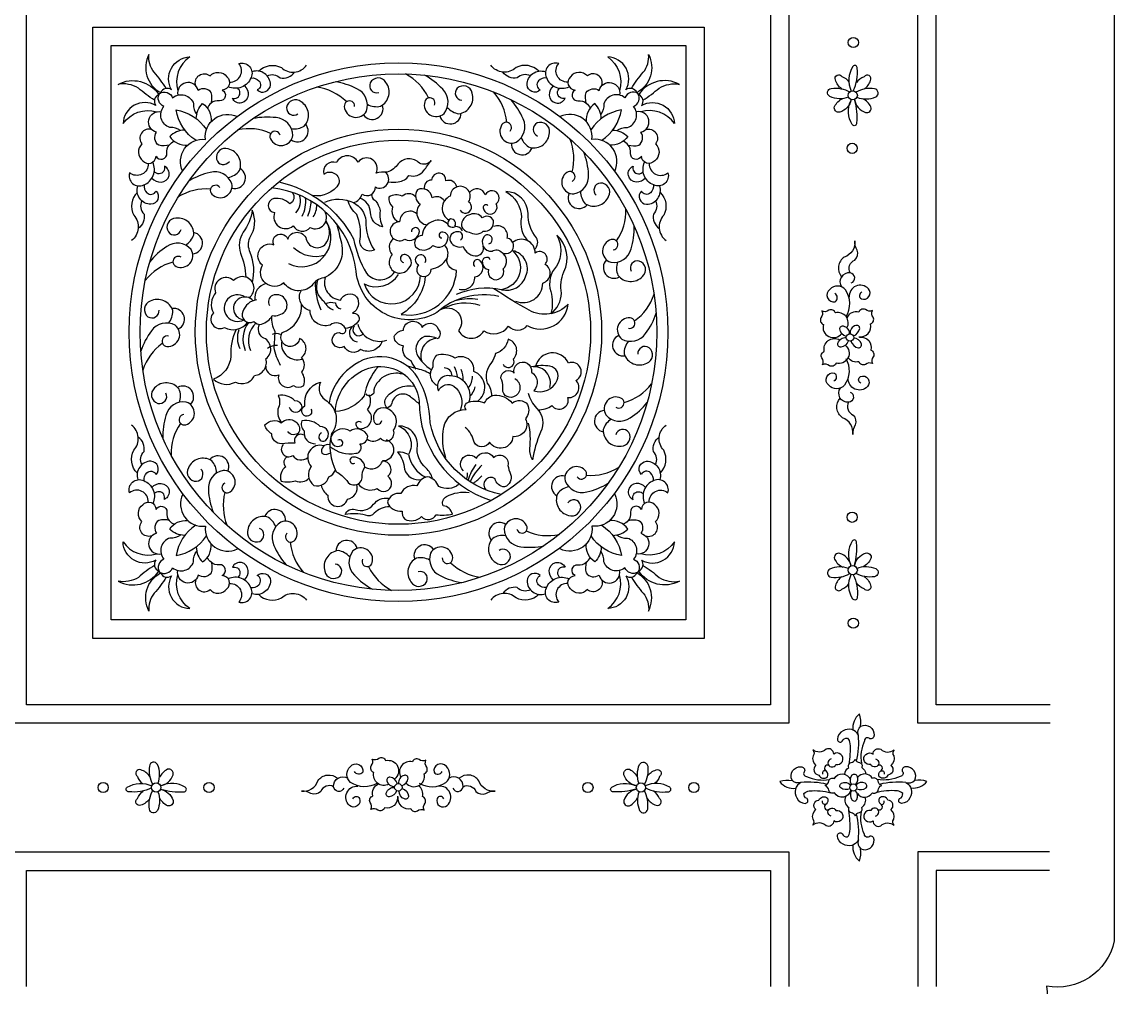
# Model space of a CAD drawing. Extents: x -66030 to 95157, y -13132 to 45879.
# Drawn here: x -40360 to -38877, y 6033 to 7344 of the extents above; entities that cross this region are included whole.
import ezdxf

# ---------------------------------------------------------------- set-up
doc = ezdxf.new("R2010")
doc.units = 0
doc.header["$LTSCALE"] = 100
doc.header["$MEASUREMENT"] = 0
doc.layers.add('4', color=121, linetype='CONTINUOUS')
doc.layers.add('TEXT', color=105, linetype='CONTINUOUS')

msp = doc.modelspace()

# ---------------------------------------------------------------- linework, layer by layer
at = {"layer": '4'}
for points in [[(-40819.9, 7747.3, -0.410539), (-40727.8, 7808.7, -0.410539), (-40666.5, 7900.8), (-39030.3, 7900.8, -0.410539), (-38968.9, 7808.7, -0.410539), (-38876.8, 7747.3), (-38876.8, 6095.6, -0.410539), (-38968.9, 6034.3, -0.410539), (-39030.3, 5942.2), (-40666.5, 5942.2, -0.410539), (-40727.8, 6034.3, -0.410539), (-40819.9, 6095.6)], [(-39750.8, 7082.1, 0.379207), (-39762.8, 7066.2, 0.307056), (-39752.5, 7058.2, 0.329709), (-39733.2, 7059.2, 0.50535), (-39719.4, 7074, 0.483671), (-39734.9, 7077.3, 0.369734)]]:
    msp.add_lwpolyline(points, format="xyb", close=True, dxfattribs=at)
for points in [[(-40353.4, 7426.4), (-39343.4, 7426.4), (-39343.4, 6416.4), (-40353.4, 6416.4)], [(-40238.4, 7311.4), (-39458.4, 7311.4), (-39458.4, 6531.4), (-40238.4, 6531.4)]]:
    msp.add_lwpolyline(points, close=True, dxfattribs=at)
for points in [[(-38963.8, 6416.4), (-39118.4, 6416.4), (-39118.4, 7426.4), (-38963.8, 7426.4)], [(-40353.4, 6033.9), (-40353.4, 6191.4), (-39343.4, 6191.4), (-39343.4, 6033.9)], [(-38964.6, 6191.4), (-39118.4, 6191.4), (-39118.4, 6033.9)]]:
    msp.add_lwpolyline(points, dxfattribs=at)
for points in [[(-40163.9, 7253.3, 0.052847), (-40180.1, 7275.1, -0.199008), (-40187.2, 7299.5, 0.405635), (-40171.4, 7247.5)], [(-40156.5, 7251.5, -0.56506), (-40131.7, 7296, 0.326982), (-40147.9, 7250.2, 0.388579)], [(-39539.7, 7251.5, 0.56506), (-39564.4, 7296, -0.326982), (-39548.3, 7250.2, -0.388579)], [(-39532.2, 7253.3, -0.052847), (-39516, 7275.1, 0.199008), (-39508.9, 7299.5, -0.405635), (-39524.8, 7247.5)], [(-40077.7, 7261.8, 0.662446), (-40065.2, 7287.1, -0.660372), (-40048.6, 7267.9, -0.438308), (-40079.5, 7255.6, -0.438308)], [(-40038.3, 7276.5, -0.336629), (-40007.4, 7281.5, 0.45038), (-39973.1, 7284.7)], [(-39657.9, 7276.5, 0.336629), (-39688.8, 7281.5, -0.45038), (-39723, 7284.7)], [(-39618.4, 7261.8, -0.662446), (-39630.9, 7287.1, 0.660372), (-39647.6, 7267.9, 0.438308), (-39616.6, 7255.6, 0.438308)], [(-39231, 7250, 0.146561), (-39225.6, 7280.6, 0.800705), (-39231.6, 7282.9, 0.258703), (-39233.7, 7249.7)], [(-40123.6, 7256.9, -0.768005), (-40104.2, 7270.2, -0.472485), (-40081.2, 7269.1, -0.675173), (-40087.6, 7251.1, -0.801415), (-40091.5, 7236.3, 0.24034), (-40102.8, 7233.1, 0.130472), (-40107.9, 7226.4, 0.119269)], [(-40048.7, 7267.4, -0.245841), (-40037.8, 7263.6, -0.512977), (-40040.1, 7251.2, 0.648099), (-40022.2, 7258.1, 0.511121), (-40047.1, 7276)], [(-40026.8, 7270.4, -0.32835), (-40009, 7267.5, 0.306339), (-39989.5, 7275.4)], [(-39890.5, 7231.7, 0.19047), (-39872.7, 7229.1, 0.46103), (-39865.4, 7261.4, 0.587107), (-39886.7, 7260.9, 0.635662), (-39875.2, 7247.5)], [(-39799.5, 7230.6, 1.100022), (-39812.8, 7235.2, 0.743314), (-39786.5, 7219.1, 0.382899), (-39788.4, 7252.3, 0.079691), (-39813, 7271.3)], [(-39669.3, 7270.4, 0.32835), (-39687.1, 7267.5, -0.306339), (-39706.6, 7275.4)], [(-39647.4, 7267.4, 0.245841), (-39658.3, 7263.6, 0.512977), (-39656, 7251.2, -0.648099), (-39673.9, 7258.1, -0.511121), (-39649, 7276)], [(-39572.6, 7256.9, 0.768005), (-39592, 7270.2, 0.472485), (-39614.9, 7269.1, 0.675173), (-39608.6, 7251.1, 0.801415), (-39604.7, 7236.3, -0.24034), (-39593.4, 7233.1, -0.130472), (-39588.3, 7226.4, -0.119269)], [(-39246.6, 7252.7, -0.164136), (-39255.3, 7264.7, -0.903948), (-39246.4, 7269.4, -0.161782), (-39236.9, 7262.3, -0.161782)], [(-39216.4, 7252.3, 0.164136), (-39207.4, 7264.1, 0.903948), (-39216.3, 7269.1, 0.179229), (-39226.6, 7261.1)], [(-40179.6, 7237.5, -0.052847), (-40201.5, 7253.8, 0.179519), (-40229.1, 7258.8, -0.38683), (-40173.8, 7245)], [(-40102.8, 7233.1, 0.147342), (-40102.5, 7247.5, 0.419116), (-40120.1, 7250.4, 0.98396), (-40147.9, 7244.2, 0.98396)], [(-40057.6, 7256.8, -0.226709), (-40052.4, 7244.2, -0.789647), (-40073.9, 7239.8, 0.150601), (-40067.1, 7240.7, 0.513818), (-40066.7, 7253.6)], [(-39907.9, 7228.8, 1.100022), (-39921.9, 7228.5, 0.743314), (-39891.8, 7222.4, 0.382899), (-39904.9, 7252.9, 0.079691), (-39934.5, 7262.3)], [(-39782.1, 7227.5, 0.19047), (-39766.3, 7218.9, 0.46103), (-39748.3, 7246.7, 0.587107), (-39768.6, 7253.6, 0.635662), (-39762.3, 7237.1)], [(-39638.5, 7256.8, 0.226709), (-39643.8, 7244.2, 0.789647), (-39622.2, 7239.8, -0.150601), (-39629, 7240.7, -0.513818), (-39629.5, 7253.6)], [(-39593.4, 7233.1, -0.147342), (-39593.7, 7247.5, -0.419116), (-39576.1, 7250.4, -0.98396), (-39548.2, 7244.2, -0.98396)], [(-39516.5, 7237.5, 0.052847), (-39494.6, 7253.8, -0.179519), (-39467, 7258.8, 0.38683), (-39522.3, 7245)], [(-39237.3, 7241.4, -0.203229), (-39262.9, 7242.3, -0.731757), (-39260.8, 7253.3, -0.164865), (-39235.8, 7248.4, -0.164865)], [(-39226, 7241.3, 0.203229), (-39200.3, 7241.7, 0.731757), (-39202.3, 7252.7, 0.164865), (-39227.3, 7248.3, 0.164865)], [(-40144.2, 7196, 0.187325), (-40158.7, 7200.1, -0.530807), (-40166.9, 7228.7, -0.453891), (-40172.8, 7246.5, -0.453891), (-40155, 7240.6, -0.530807), (-40126.5, 7232.3, 0.187325), (-40122.3, 7217.8)], [(-39993.9, 7198.6, 0.19047), (-39976.2, 7202.2, 0.46103), (-39980.3, 7235.1, 0.587107), (-40000.3, 7227.3, 0.635662), (-39984.8, 7218.7)], [(-39696.9, 7195.3, 1.100022), (-39707.9, 7204.1, 0.743314), (-39688.7, 7180.1, 0.382899), (-39679.1, 7211.9, 0.079691), (-39695.8, 7238.1)], [(-39551.9, 7196, -0.187325), (-39537.5, 7200.1, 0.530807), (-39529.2, 7228.7, 0.453891), (-39523.3, 7246.5, 0.453891), (-39541.1, 7240.6, 0.530807), (-39569.7, 7232.3, -0.187325), (-39573.8, 7217.8)], [(-39234, 7238.1, -0.287238), (-39249.3, 7221, -0.599034), (-39256.5, 7228.6, -0.173595), (-39245.1, 7239.5, -0.173595)], [(-39229.4, 7237.1, -0.092043), (-39226.4, 7206.4, -0.800705), (-39232.5, 7204.2, -0.247831), (-39234.4, 7236.2, -0.247831)], [(-39229.3, 7238, 0.287238), (-39214.4, 7220.6, 0.599034), (-39207, 7228.1, 0.173595), (-39218.2, 7239.2, 0.173595)], [(-40177.8, 7230.1, 0.56506), (-40222.3, 7205.4, -0.326982), (-40176.6, 7221.5, -0.388579)], [(-40159.5, 7176.4, -0.147342), (-40173.9, 7176.1, -0.419116), (-40176.8, 7193.7, -0.98396), (-40170.5, 7221.6, -0.98396)], [(-40123.7, 7182.8, -0.209288), (-40150.4, 7224, -0.209288), (-40109.1, 7197.4)], [(-40122.9, 7212.2, -0.200475), (-40114.3, 7232.6, -0.274067), (-40102.7, 7208.1)], [(-39573.2, 7212.2, 0.200475), (-39581.8, 7232.6, 0.274067), (-39593.4, 7208.1)], [(-39572.4, 7182.8, 0.209288), (-39545.7, 7224, 0.209288), (-39587, 7197.4)], [(-39536.6, 7176.4, 0.147342), (-39522.3, 7176.1, 0.419116), (-39519.3, 7193.7, 0.98396), (-39525.6, 7221.6, 0.98396)], [(-39518.3, 7230.1, -0.56506), (-39473.8, 7205.4, 0.326982), (-39519.6, 7221.5, 0.388579)], [(-40141.2, 7140.6, -0.595397), (-40110.4, 7184, -0.595397), (-40067, 7214.9)], [(-40009.1, 7189.9, 1.100022), (-40022.2, 7184.8, 0.743314), (-39991.9, 7189.4, 0.382899), (-40014.6, 7213.6, 0.079691), (-40045.6, 7212.3)], [(-39681.7, 7186.4, 0.19047), (-39669.8, 7172.9, 0.46103), (-39643.4, 7192.9, 0.587107), (-39660.1, 7206.3, 0.635662), (-39659.8, 7188.6)], [(-39554.9, 7140.6, 0.595397), (-39585.7, 7184, 0.595397), (-39629.1, 7214.9)], [(-40183.2, 7197.2, 0.768005), (-40196.6, 7177.8, 0.472485), (-40195.5, 7154.9, 0.675173), (-40177.5, 7161.2, 0.801415), (-40162.7, 7165.1, -0.24034), (-40159.5, 7176.4, -0.130472), (-40152.8, 7181.5, -0.119269)], [(-40138.5, 7196.6, 0.200475), (-40159, 7188, 0.274067), (-40134.4, 7176.4)], [(-39557.6, 7196.6, -0.200475), (-39537.2, 7188, -0.274067), (-39561.7, 7176.4)], [(-39512.9, 7197.2, -0.768005), (-39499.6, 7177.8, -0.472485), (-39500.6, 7154.9, -0.675173), (-39518.6, 7161.2, -0.801415), (-39533.5, 7165.1, 0.24034), (-39536.6, 7176.4, 0.130472), (-39543.4, 7181.5, 0.119269)], [(-40079.6, 7132.2, 0.19047), (-40064.3, 7141.6, 0.46103), (-40079.4, 7171.1, 0.587107), (-40095.4, 7157, 0.635662), (-40078, 7154.2)], [(-39612.7, 7127, 1.100022), (-39620, 7139.1, 0.743314), (-39610.2, 7109.9, 0.382899), (-39590.3, 7136.5, 0.079691), (-39596.9, 7166.9)], [(-40188.2, 7151.4, -0.662446), (-40213.4, 7138.8, 0.660372), (-40194.2, 7122.2, 0.438308), (-40182, 7153.2, 0.438308)], [(-40183.2, 7131.3, 0.226709), (-40170.6, 7126, 0.789647), (-40166.2, 7147.6, -0.150601), (-40167, 7140.8, -0.513818), (-40179.9, 7140.3)], [(-39861.5, 7126.3, 0.068292), (-39848.6, 7126.3, 0.223133), (-39834.2, 7134.9, 0.309057), (-39813.9, 7141.7, 0.007295), (-39804.1, 7155.4, -0.386883), (-39820, 7151.7, 0.442706), (-39848.6, 7151, -0.150287), (-39863.6, 7139.5, 0.106859), (-39878.7, 7138, 0.912131), (-39903, 7153.2, 0.595904), (-39932.7, 7152.5, 0.605809), (-39949.9, 7136.7, -0.717818), (-39929.2, 7124.2, -0.314163), (-39965, 7107.9)], [(-39512.9, 7131.3, -0.226709), (-39525.6, 7126, -0.789647), (-39530, 7147.6, 0.150601), (-39529.1, 7140.8, 0.513818), (-39516.2, 7140.3)], [(-39507.9, 7151.4, 0.662446), (-39482.7, 7138.8, -0.660372), (-39501.9, 7122.2, -0.438308), (-39514.2, 7153.2, -0.438308)], [(-40091, 7118.8, 1.100022), (-40101.6, 7109.5, 0.743314), (-40074.6, 7124.2, 0.382899), (-40104.2, 7139.2, 0.079691), (-40133, 7127.4)], [(-39948.5, 7098.7, -0.232886), (-39909.6, 7098.2, 0.283297), (-39897.9, 7109.8, 0.619424), (-39879.7, 7119.4, 0.932276), (-39866.3, 7139.6, 0.932276)], [(-39769.2, 7119.5, 0.457817), (-39784, 7127.8, 0.408191), (-39792.5, 7138.2, 0.415805), (-39803.5, 7128.6, 0.518595), (-39813, 7116.6)], [(-40193.7, 7122.4, 0.245841), (-40189.9, 7111.5, 0.512977), (-40177.5, 7113.8, -0.648099), (-40184.4, 7095.9, -0.511121), (-40202.3, 7120.8)], [(-39712.2, 6970.8, 0.238855), (-39796.3, 6949, -0.548191), (-39905.8, 7004.9, 0.351806), (-40020.6, 7118.1, 0.345326)], [(-40011, 7126.2, -0.222257), (-39909.4, 7048.8, 0.080915), (-39891.9, 7002.2, 0.502065), (-39853.9, 7003.6, 0.502065)], [(-39764.8, 7088.1, 1.284793), (-39753.2, 7099.2, 1.328464), (-39778.1, 7107.1, 0.62328), (-39779.6, 7074.5)], [(-39601.4, 7113.5, 0.19047), (-39594.8, 7096.7, 0.46103), (-39563.2, 7106.5, 0.587107), (-39574.3, 7124.8, 0.635662), (-39580.1, 7108.1)], [(-39502.4, 7122.4, -0.245841), (-39506.2, 7111.5, -0.512977), (-39518.6, 7113.8, 0.648099), (-39511.7, 7095.9, 0.511121), (-39493.8, 7120.8)], [(-40202.9, 7111.9, 0.336629), (-40207.8, 7081, -0.45038), (-40211, 7046.7)], [(-39992.5, 7112, -0.44738), (-39995.7, 7096.4, 0.242137), (-40017.5, 7103.6, 0.863142), (-40016.6, 7084.7, 0.772392), (-39991.2, 7066.6, 0.514585), (-39968.2, 7064.2, 0.761811), (-39948.5, 7086.7, 0.761811)], [(-39884.9, 7109.5, 0.311835), (-39880.6, 7101.7, -0.163676), (-39873.4, 7087, 0.129713), (-39870.2, 7065.2, -0.348597), (-39886.4, 7084.9, 0.299949), (-39900.4, 7104.3, 0.299949)], [(-39825.1, 7106.1, 0.416014), (-39843.3, 7106.8, 0.260195), (-39861.4, 7105.6, 0.223891), (-39856.5, 7092.4, 0.346959), (-39848.8, 7071.9, 0.346959)], [(-39786, 7100.6, 0.378697), (-39802.8, 7104.8, 0.526826), (-39822.6, 7115.6, 0.4261), (-39819, 7096.2, 0.596763), (-39809.5, 7067.7)], [(-39727.2, 7094.4, 0.706424), (-39733.3, 7091.2, 1.249216), (-39715.8, 7096.7, 1.295867), (-39730.5, 7108.6, 0.637675), (-39751.8, 7111.8, 0.637675)], [(-39663.5, 7034.9, 0.342903), (-39660.8, 7050.5, -0.188632), (-39672.5, 7083.2, 0.410799), (-39702.6, 7113.2, -0.256117), (-39681.2, 7078.2, 0.292124), (-39671.3, 7045.4)], [(-39493.2, 7111.9, -0.336629), (-39488.3, 7081, 0.45038), (-39485.1, 7046.7)], [(-40196.8, 7100.5, 0.32835), (-40193.8, 7082.6, -0.306339), (-40201.7, 7063.2)], [(-39909.6, 7098.2, -0.265867), (-39892.8, 7073.7, 0.154243), (-39881.1, 7033.7, -0.603714), (-39900.6, 7048.4, 0.137321), (-39905.1, 7082.1, -0.124845), (-39917.4, 7101.3)], [(-39499.4, 7100.5, -0.32835), (-39502.3, 7082.6, 0.306339), (-39494.4, 7063.2)], [(-40137.5, 7040.5, 0.19047), (-40126.3, 7054.6, 0.46103), (-40150.5, 7077.1, 0.587107), (-40160.8, 7058.3, 0.635662), (-40143.5, 7061.7)], [(-40046.7, 6989.9, 0.160479), (-40049.6, 7030.3, -0.202638), (-40050.3, 7050.5, 0.262368), (-40047, 7088, -0.132046), (-40059.4, 7057.9, 0.211802), (-40063, 7029.6, -0.080325), (-40055.6, 6997)], [(-39823.6, 7083.1, 0.646949), (-39846.8, 7072.1, 1.345388), (-39839.8, 7048.4, 0.521643), (-39820, 7059, 0.991116), (-39830.9, 7058.6)], [(-39761.6, 7060, 0.295607), (-39771.2, 7065.8, -0.495638), (-39781.6, 7068.9, 0.324516), (-39800.9, 7072.9, 0.322368), (-39816.1, 7053.4, 0.577389), (-39825.3, 7038.2, 0.444077), (-39801.7, 7039.9, 0.546395), (-39781.2, 7048.9, 0.571322), (-39789.9, 7057.9, 0.905501), (-39789.7, 7050.2)], [(-39771.9, 7066.1, 0.629114), (-39777.7, 7076, 0.336726), (-39781.2, 7068.3)], [(-39932.3, 7069.4, 0.002495), (-39925.9, 7043.4, -0.377192), (-39949.9, 6995.9, 0.228491), (-39966.1, 6985.3, -0.454746), (-40004.2, 6989.2, -0.864388), (-40032.9, 7013.2, -0.859395), (-40017.6, 7041, -1.049752), (-39998.6, 7048.7, -0.738024), (-39973.5, 7048.7, 0.69309), (-39945.6, 7044.7, 0.291814), (-39946.7, 7072.9)], [(-39764.3, 7047.4, 0.817236), (-39768.2, 7058.7, 0.541994), (-39777.9, 7045.4, 0.345115), (-39760.4, 7038.5, 0.348118), (-39741.3, 7026, 0.452879), (-39733.5, 7039, 0.452879)], [(-39725.7, 7042.1, 1.348418), (-39732.2, 7052.2, 0.644571), (-39721.4, 7032.2, -0.403134), (-39708.1, 7030.5, 1.213155), (-39700.7, 7049.8, 0.618401), (-39719, 7065.6, 0.618401)], [(-39556.8, 7034.1, 1.100022), (-39559.6, 7047.9, 0.743314), (-39560.3, 7017.2, 0.382899), (-39532.5, 7035.3, 0.079691), (-39528.4, 7066.1)], [(-39855.3, 7049.4, 0.441501), (-39856.8, 7027.4, 1.117282), (-39834.3, 7009.2, 0.557465), (-39837.8, 7027.2, 1.12239), (-39841.7, 7016.9)], [(-39689.4, 6964.5, 0.543258), (-39652.6, 6989, 0.672048), (-39649.4, 7014.2, 0.927173), (-39662.8, 7029.7, 0.645633), (-39693.7, 7043.8)], [(-39641.3, 6947.3, 0.222311), (-39627.2, 6975.3, -0.144675), (-39623.9, 7004.1, 0.337337), (-39633.3, 7054, -0.259299), (-39633.7, 7012, 0.273653), (-39641.6, 6977.5, -0.130497), (-39641.4, 6947.3, -0.130497)], [(-39235.3, 7002.8, -0.45279), (-39228.7, 7020.2, 0.271245), (-39225.6, 7033.5, -0.158832), (-39228.9, 7046.3, -0.359028), (-39243.2, 7024.2, 0.453133), (-39246.8, 6997.5, 0.453133)], [(-40143.6, 7024, 1.100022), (-40150.3, 7011.6, 0.743314), (-40130, 7034.7, 0.382899), (-40163, 7038.6, 0.079691), (-40186, 7017.7)], [(-39769.4, 7006.1, -0.513511), (-39781.6, 7025.4, 0.272827), (-39786.1, 7040.8, 0.272827)], [(-39723.7, 7020.7, 0.89348), (-39734.5, 7016.4, 0.379348), (-39726.1, 7007.5, 1.454514), (-39706.4, 7008.2, 0.525449), (-39708.8, 7030.8)], [(-39693.3, 7032.7, -0.636767), (-39708.6, 6979.9, 0.396141), (-39675.4, 6998.6, 0.475494), (-39693.3, 7032.8, 0.475494)], [(-39812.2, 7016.9, 2.540691), (-39821.4, 7013.8, 1.438486), (-39804, 7007.7, 0.203055), (-39782.5, 7022.3, 0.203055)], [(-39766.2, 6980.7, 0.521105), (-39744.7, 6997.4, 0.640666), (-39737.5, 7019, 1.091393), (-39744.7, 7011.3)], [(-39550.9, 7017.5, 0.19047), (-39550.4, 6999.5, 0.46103), (-39517.3, 6997.9, 0.587107), (-39521.5, 7018.8, 0.635662), (-39532.7, 7005.1)], [(-39812, 6997.8, -0.242499), (-39844.8, 6946.4, 0.446024), (-39769.4, 7006.1, 0.442213)], [(-39233.8, 6989.1, 0.804092), (-39235.3, 7002.8, 0.636197), (-39247, 6983.8, 0.636197)], [(-40051.4, 6968.9, 1.141093), (-40072.2, 6992.2, 0.810622), (-40096.6, 6975.7, 0.316501), (-40099.6, 6948.6, 0.851575), (-40084.5, 6928.5, 0.380109), (-40053.1, 6935.7, 0.371839)], [(-39947.9, 6996.7, 0.479023), (-39926.9, 6965.9, -0.531892), (-39905.2, 6970.4, -0.427198), (-39910.8, 6948, -0.585432), (-39902.2, 6937.9, -0.22399), (-39920.2, 6927.3, 0.455094), (-39941.3, 6931.9, -0.508352), (-39968.4, 6951.6, -0.484942), (-39980.6, 6978.6)], [(-39958.4, 6992.8, 0.326719), (-39949.5, 6963.7, 0.189646), (-39936.9, 6952.7, 0.189646)], [(-39895.1, 6988.2, 0.853934), (-39818.7, 6999, 0.831242)], [(-39240.7, 6943.4, 0.294866), (-39241.6, 6979.7, 0.458135), (-39262.9, 6980.4, 0.810689), (-39255.4, 6963.6, 0.54116), (-39256.1, 6974.8)], [(-39219.4, 6976.5, 0.642182), (-39219.9, 6967.5, 0.803522), (-39210.4, 6981.1, 0.710529), (-39236.5, 6969.8, 0.710529)], [(-40041.1, 6966.1, 0.286715), (-40059.5, 6950.5, 0.747431), (-40044.8, 6936.7, 0.275709), (-40034.3, 6933.1, 0.19454), (-40019.7, 6944.7, 0.233464), (-40002.1, 6950.8, 0.746095), (-40019.6, 6972, 0.467657), (-40023.3, 6958.5)], [(-39792.1, 6952.4, -0.823141), (-39766.7, 6924.2, 0.60184), (-39732.6, 6924.2, 0.413509), (-39699.1, 6930.4, 0.450462), (-39673.5, 6931.1, 0.535129), (-39618.1, 6960.1, -0.34298), (-39671.2, 6952.1, -0.019211), (-39718.9, 6981.3)], [(-40160.5, 6934.4, 0.19047), (-40154.8, 6951.5, 0.46103), (-40185.3, 6964.4, 0.587107), (-40188.5, 6943.2, 0.635662), (-40173.4, 6952.3)], [(-40028.5, 6876.1, 0.57835), (-40010.8, 6864.5, 0.743045), (-39990.9, 6849.9, 0.336667), (-39977.1, 6850, 0.255184), (-39979.8, 6867.9, 0.394031), (-39980.2, 6888, 0.586548), (-39982.7, 6913.6, -1.200175), (-40006.4, 6921.8, 0.365437), (-39980.2, 6960.9)], [(-39947.4, 6961, -0.199114), (-39934.1, 6961.9, 0.370219), (-39926.7, 6954.1, 0.370219)], [(-40008.5, 6877.2, -0.084778), (-40017.2, 6901.3, 0.00653), (-40015.7, 6922.6, -0.130627), (-40020.3, 6944.2)], [(-39536.2, 6927.6, 1.100022), (-39534, 6941.5, 0.743314), (-39545.2, 6912.9, 0.382899), (-39512.9, 6920.5, 0.079691), (-39498.5, 6948)], [(-39239.5, 6928, 0.646387), (-39255.3, 6948.4, 0.45718), (-39264.2, 6952, -0.30571), (-39273.6, 6951, -0.30571), (-39274.9, 6941.7, 0.45718), (-39271.6, 6932.7, 0.827549), (-39246.6, 6920.5)], [(-39223.3, 6916, 0.533974), (-39207.5, 6933.5, 0.45718), (-39204, 6942.4, -0.30571), (-39205.1, 6951.7, -0.30571), (-39214.4, 6952.9, 0.45718), (-39223.4, 6949.6, 0.362121), (-39239.8, 6941.9, 0.362121)], [(-40160.6, 6916.9, 1.100022), (-40162.7, 6903, 0.743314), (-40151.5, 6931.6, 0.382899), (-40183.8, 6924, 0.079691), (-40198.2, 6896.5)], [(-40068.9, 6925.9, 0.120982), (-40075.9, 6889.8, -0.297137), (-40099.3, 6858.5, 0.336824), (-40069.8, 6854.5, 0.433003), (-40043.8, 6863.4, 0.465759), (-40028.3, 6886, 0.602027), (-40033.1, 6915.1, -0.345558), (-40037.1, 6932.9)], [(-39870.6, 6909.9, -0.461256), (-39899.8, 6898.7, -0.518587), (-39922.2, 6902.9, -1.318037), (-39928.3, 6921.9, 0.860937), (-39920.2, 6927.3, 0.860937)], [(-39824.3, 6872.1, -0.094173), (-39831, 6883.4, -0.414096), (-39841.6, 6903.8, -0.373815), (-39854.4, 6916.3, -0.246894), (-39841.8, 6924.9, -0.788869), (-39816.1, 6928.8, -0.60698), (-39794.3, 6926.5, -0.376832), (-39794.4, 6913.2, 0.115998), (-39813.1, 6916.4, 0.402859), (-39823.6, 6892.5, 0.12071), (-39803.8, 6871.4, 0.12071)], [(-39240.3, 6916.3, -0.300325), (-39249.3, 6926.7, -0.533403), (-39243.9, 6930.5, -0.352665), (-39236.4, 6919.9, -0.352665)], [(-39230.7, 6917.3, 0.28385), (-39222.3, 6927.4, 0.533403), (-39227.6, 6931.3, 0.373139), (-39235.2, 6920, 0.3606)], [(-39706.4, 6878.9, 1.057795), (-39692.4, 6885.9, 0.571195), (-39699.7, 6912.7, -0.293315), (-39716.5, 6893.2, -0.046243), (-39722.1, 6881, 0.254205), (-39728.2, 6853, -0.203894), (-39722.3, 6835.7)], [(-39241.8, 6904.6, -0.804392), (-39254.3, 6880, -0.45718), (-39263.4, 6876.7, 0.30571), (-39272.7, 6877.9, 0.30571), (-39273.7, 6887.2, -0.45718), (-39270.3, 6896.1, -0.666811), (-39249.3, 6911.7, -0.620964)], [(-39237.8, 6910.2, -0.28385), (-39248, 6902, -0.533403), (-39251.8, 6907.3, -0.373139), (-39240.5, 6914.8, -0.3606)], [(-39222.5, 6915.6, -0.533974), (-39207.1, 6897.8, -0.45718), (-39203.8, 6888.8, 0.30571), (-39205.1, 6879.5, 0.30571), (-39214.4, 6878.5, -0.45718), (-39223.3, 6882.1, -0.302883), (-39238, 6887.5, -0.302883)], [(-39234.1, 6910.1, 0.300325), (-39223.9, 6901, 0.533403), (-39220, 6906.3, 0.352665), (-39230.5, 6914, 0.352665)], [(-39536.3, 6910, 0.19047), (-39542, 6892.9, 0.46103), (-39511.4, 6880.1, 0.587107), (-39508.2, 6901.2, 0.635662), (-39523.4, 6892.2)], [(-39709.1, 6701.7, -0.301313), (-39805.2, 6799.1, 0.122889), (-39822.1, 6860.2, 0.46079), (-39913.1, 6874.3, 0.19955), (-39942.4, 6826.2, 0.196619)], [(-39741.3, 6828.2, 0.609078), (-39746.2, 6869, 0.616936), (-39771.8, 6886.9, 0.237982), (-39797.3, 6890.4, 0.215685), (-39801.7, 6874.9, 0.498826), (-39795.4, 6849.8, 0.498826)], [(-39690.6, 6859.3, -0.633667), (-39692.2, 6834.4, -0.627066), (-39706.5, 6847.4, 0.131973), (-39709.5, 6860, -0.680498), (-39691.2, 6866.7, -1.227192), (-39667.9, 6868.1, -0.476501), (-39664.7, 6842.8, 0.399426), (-39633.1, 6856.9, 0.511419), (-39642.7, 6875.9, 0.101099), (-39667.9, 6875.2, 0.101099)], [(-39659.2, 6817, 0.179709), (-39640.1, 6822.6, 0.82024), (-39618.3, 6833.5, 0.707843), (-39607.5, 6856.8, 0.96666), (-39617.8, 6880.3, 0.710068), (-39662.2, 6876.1)], [(-39241.3, 6886.7, -0.294866), (-39243, 6850.3, -0.458135), (-39264.3, 6850.2, -0.810689), (-39256.5, 6866.7, -0.54116), (-39257.5, 6855.6)], [(-39934.2, 6813.2, -0.338163), (-39883.3, 6874.7, -0.442041), (-39820.3, 6828.4, 0.329217), (-39722.7, 6693.7, 0.329217)], [(-39876, 6875.3, 0.136799), (-39894.9, 6835.9, -0.220766), (-39934.2, 6814.3, -0.220766)], [(-39839, 6863.9, 0.448921), (-39882, 6843.8, -0.873707), (-39892.4, 6838.3)], [(-39805.3, 6865.7, 0.089383), (-39825, 6872.9, -0.039947), (-39837.2, 6876.7)], [(-40145.8, 6827, 0.19047), (-40146.3, 6845, 0.46103), (-40179.4, 6846.6, 0.587107), (-40175.2, 6825.6, 0.635662), (-40164, 6839.4)], [(-39967.4, 6817.9, -0.698402), (-39974.4, 6808.4, -0.720373), (-39975.3, 6822, -0.389963), (-39954.4, 6854.4, 0.39619), (-39945.2, 6828.5, -0.424263), (-39939.5, 6784.5, 0.18059), (-39932.9, 6732.8, -0.075279), (-39918.7, 6721, 0.756346), (-39897.8, 6724.4, -0.184481), (-39893.9, 6739.1, 0.386755), (-39909.4, 6752.5, 1.416826), (-39907.5, 6744.5)], [(-39752.3, 6827.8, 0.502011), (-39777.7, 6862.8, 0.634043), (-39794.1, 6842.7, -0.480729), (-39773.1, 6848.7, -0.339303), (-39764.7, 6816.1)], [(-39220.7, 6853.1, -0.642182), (-39221.1, 6862.1, -0.803522), (-39211.8, 6848.3, -0.710529), (-39237.7, 6860.1, -0.710529)], [(-39996.7, 6820.2, 0.775683), (-39979.2, 6820.5, 0.392689), (-39989.1, 6829.2, 0.234812), (-40011.5, 6836.3, -0.220286), (-40012.1, 6817.7, 0.207209), (-40007.3, 6799.5)], [(-39898.6, 6799.8, 0.401097), (-39906.1, 6798.8, 0.593968), (-39897.5, 6791.5, 0.680765), (-39890.5, 6816.7, 0.284044), (-39888.2, 6837.3)], [(-39820.3, 6824.9, 0.006928), (-39832.2, 6834.4, 0.578262), (-39857.4, 6825.9, -0.193433), (-39863.7, 6819.2, -0.381394), (-39864.5, 6833.9, -0.266889), (-39826.2, 6849.1)], [(-39784.1, 6751.6, -0.131938), (-39786.8, 6793.1, -0.367852), (-39756.6, 6817.1, -0.388349), (-39756.2, 6825.9, -0.214344), (-39731.5, 6826.3, -0.250079), (-39718.2, 6836.8, -0.244128), (-39694, 6825.9, -0.425187), (-39673.2, 6824, -0.291969), (-39676, 6804.6, -0.600309), (-39693, 6780.4, -0.735495), (-39724.7, 6772.9, -0.617425), (-39745.6, 6772.8, 0.169815), (-39757.7, 6792.8, 0.169815)], [(-39672.5, 6839.6, 0.118929), (-39661.1, 6818.9, -0.342909), (-39655.6, 6786.4, 0.065155), (-39666.4, 6748.8, -0.131065), (-39670, 6764.1, 0.077104), (-39671.7, 6798.9)], [(-39235.4, 6840.9, -0.804092), (-39237.3, 6827.2, -0.636197), (-39248.5, 6846.4, -0.636197)], [(-40139.9, 6810.4, 1.100022), (-40137.2, 6796.6, 0.743314), (-40136.4, 6827.3, 0.382899), (-40164.2, 6809.2, 0.079691), (-40168.3, 6778.3)], [(-39553.2, 6820.5, 1.100022), (-39546.4, 6832.8, 0.743314), (-39566.7, 6809.8, 0.382899), (-39533.7, 6805.9, 0.079691), (-39510.8, 6826.8)], [(-39237.3, 6827.2, 0.45279), (-39231, 6809.6, -0.271245), (-39228.2, 6796.3, 0.158832), (-39231.8, 6783.5, 0.359028), (-39245.6, 6805.9, -0.453133), (-39248.6, 6832.7, -0.453133)], [(-39891, 6776.8, 0.391149), (-39873, 6778.4, 0.848031), (-39855.1, 6789.1, 0.535161), (-39865.3, 6819, 0.61057), (-39881.7, 6801.5, 0.872734), (-39871.2, 6802.1)], [(-40202.9, 6730.9, -0.336629), (-40207.8, 6761.8, 0.45038), (-40211, 6796.1)], [(-39976.7, 6782.5, 0.722144), (-39989.1, 6771.6, 0.044873), (-40007.3, 6770.6, -0.421712), (-40020.3, 6784, -0.186378), (-40029.9, 6796.2, -0.379056), (-40007.5, 6799.2, -0.399019), (-39987.8, 6800.3, -0.337539), (-39983.5, 6786.3, -0.512107), (-39998.6, 6787.5)], [(-39952.8, 6785.4, 1.20546), (-39946.9, 6775.7, 0.701349), (-39954.6, 6794.1, 0.254892), (-39979.5, 6801.8, 0.353115), (-39976.2, 6788.3, 0.502405), (-39960.9, 6770.8)], [(-39802.3, 6723.9, 0.118707), (-39810.7, 6737.6, -0.262235), (-39822.7, 6768.4, 0.440568), (-39848.3, 6794.8, -0.456667), (-39834.8, 6756, 0.240383), (-39811.3, 6725.3, 0.201915)], [(-39559.3, 6804, 0.19047), (-39570.5, 6789.9, 0.46103), (-39546.2, 6767.4, 0.587107), (-39535.9, 6786.2, 0.635662), (-39553.3, 6782.8)], [(-39493.2, 6730.9, 0.336629), (-39488.3, 6761.8, -0.45038), (-39485.1, 6796.1)], [(-40196.8, 6742.3, -0.32835), (-40193.8, 6760.2, 0.306339), (-40201.7, 6779.7)], [(-39941.4, 6767, 0.224194), (-39906.5, 6757.8, 0.656841), (-39900.9, 6770.5, 0.422477), (-39890.1, 6780.8, 0.496249), (-39914.2, 6787.7, 0.440641), (-39939, 6782.1, 0.779487), (-39925.5, 6768.5, 0.913259), (-39930.6, 6775.7)], [(-39499.4, 6742.3, 0.32835), (-39502.3, 6760.2, -0.306339), (-39494.4, 6779.7)], [(-40005.1, 6769.7, 0.867427), (-39992, 6754.7, 0.436942), (-39971.7, 6751.8, 0.436942)], [(-39949.5, 6767.9, 0.77669), (-39967, 6740, 0.422504), (-39963.1, 6714.2, 0.43631), (-39943.1, 6725.8, 0.212568), (-39934, 6734.9)], [(-39942, 6769.2, 0.607513), (-39952.6, 6757.8, 0.31982), (-39940.9, 6758.4, 0.31982)], [(-39893.9, 6739.1, 0.491797), (-39869.8, 6748, 0.878668), (-39864.5, 6775.9, 0.878668)], [(-40095.3, 6731, 0.19047), (-40101.9, 6747.7, 0.46103), (-40133.6, 6738, 0.587107), (-40122.5, 6719.7, 0.635662), (-40116.7, 6736.4)], [(-39998.9, 6753.1, 0.559458), (-40001.2, 6739.4, 0.336606), (-40007.7, 6719.9, 0.143594), (-39988.1, 6720.5, 0.318037), (-39969.9, 6723.9)], [(-39903.2, 6716.1, 0.358071), (-39877.1, 6710, 1.191829), (-39863, 6726.5, 0.716665), (-39870, 6747.3, 0.694539)], [(-39834.8, 6756, 0.144367), (-39849.6, 6759.2, -0.164717), (-39840.2, 6736.3, 0.386988), (-39817, 6722, 0.386988)], [(-39760.1, 6734, -1.053929), (-39742.6, 6751.3, -0.591894), (-39719.2, 6752, -0.738936), (-39699.8, 6741.3, 0.07934), (-39696.2, 6729.5, -0.408853), (-39704.3, 6712.1, -0.356694), (-39717.3, 6723.3, 0.919719), (-39729.4, 6707.9, 0.919719)], [(-40193.7, 6720.5, -0.245841), (-40189.9, 6731.3, -0.512977), (-40177.5, 6729, 0.648099), (-40184.4, 6747, 0.511121), (-40202.3, 6722)], [(-40084.1, 6717.4, 1.100022), (-40076.8, 6705.4, 0.743314), (-40086.6, 6734.5, 0.382899), (-40106.5, 6708, 0.079691), (-40099.8, 6677.6)], [(-39605.8, 6725.7, 1.100022), (-39595.2, 6735, 0.743314), (-39622.2, 6720.3, 0.382899), (-39592.5, 6705.3, 0.079691), (-39563.8, 6717.1)], [(-39502.4, 6720.5, 0.245841), (-39506.2, 6731.3, 0.512977), (-39518.6, 6729, -0.648099), (-39511.7, 6747, -0.511121), (-39493.8, 6722)], [(-40188.2, 6691.5, 0.662446), (-40213.4, 6704, -0.660372), (-40194.2, 6720.6, -0.438308), (-40182, 6689.7, -0.438308)], [(-39766.7, 6715.3, -0.298121), (-39793.7, 6712.6, 0.260137), (-39808.9, 6725.9, 0.240847), (-39823.4, 6713.7, 0.327587), (-39845.4, 6703.3, 0.353828), (-39863.4, 6691.8, 0.38483), (-39843.3, 6679.4, 0.204442), (-39839.9, 6668.3, 0.325394), (-39817.1, 6671.8, 0.521715), (-39797.2, 6674.3, 0.077448), (-39775.2, 6675.1, 0.327673), (-39787.6, 6686.6, -0.419816), (-39783, 6699.2, -0.152338), (-39752.4, 6704.6)], [(-39507.9, 6691.5, -0.662446), (-39482.7, 6704, 0.660372), (-39501.9, 6720.6, 0.438308), (-39514.2, 6689.7, 0.438308)], [(-40183.2, 6711.5, -0.226709), (-40170.6, 6716.8, -0.789647), (-40166.2, 6695.2, 0.150601), (-40167, 6702.1, 0.513818), (-40179.9, 6702.5)], [(-39953.5, 6714.3, 0.186629), (-39944.2, 6700.7, 0.921865), (-39917.5, 6695.6, 0.443168), (-39905.1, 6715.3)], [(-39617.1, 6712.3, 0.19047), (-39632.5, 6702.8, 0.46103), (-39617.4, 6673.4, 0.587107), (-39601.3, 6687.5, 0.635662), (-39618.7, 6690.3)], [(-39512.9, 6711.5, 0.226709), (-39525.6, 6716.8, 0.789647), (-39530, 6695.2, -0.150601), (-39529.1, 6702.1, -0.513818), (-39516.2, 6702.5)], [(-40183.2, 6645.6, -0.768005), (-40196.6, 6665, -0.472485), (-40195.5, 6688, -0.675173), (-40177.5, 6681.6, -0.801415), (-40162.7, 6677.7, 0.24034), (-40159.5, 6666.4, 0.130472), (-40152.8, 6661.3, 0.119269)], [(-40141.2, 6702.2, 0.595397), (-40110.4, 6658.8, 0.595397), (-40067, 6628)], [(-39860.5, 6685.2, 0.206111), (-39881.4, 6676.3, -0.370816), (-39893.2, 6673.8, 0.108248), (-39920.6, 6674.6, -0.412728), (-39907.2, 6681.5, 0.332851), (-39882.1, 6688.5, -0.276013), (-39862.1, 6696.8)], [(-39554.9, 6702.2, -0.595397), (-39585.7, 6658.8, -0.595397), (-39629.1, 6628)], [(-39512.9, 6645.6, 0.768005), (-39499.6, 6665, 0.472485), (-39500.6, 6688, 0.675173), (-39518.6, 6681.6, 0.801415), (-39533.5, 6677.7, -0.24034), (-39536.6, 6666.4, -0.130472), (-39543.4, 6661.3, -0.119269)], [(-40159.5, 6666.4, 0.147342), (-40173.9, 6666.7, 0.419116), (-40176.8, 6649.1, 0.98396), (-40170.5, 6621.3, 0.98396)], [(-40138.5, 6646.3, -0.200475), (-40159, 6654.9, -0.274067), (-40134.4, 6666.4)], [(-40123.7, 6660.1, 0.209288), (-40150.4, 6618.8, 0.209288), (-40109.1, 6645.5)], [(-40015, 6658, 0.19047), (-40027, 6671.5, 0.46103), (-40053.3, 6651.5, 0.587107), (-40036.6, 6638.2, 0.635662), (-40036.9, 6655.8)], [(-39999.8, 6649.2, 1.100022), (-39988.8, 6640.4, 0.743314), (-40008, 6664.4, 0.382899), (-40017.6, 6632.6, 0.079691), (-40001, 6606.3)], [(-39687.6, 6654.6, 1.100022), (-39674.5, 6659.6, 0.743314), (-39704.9, 6655.1, 0.382899), (-39682.2, 6630.9, 0.079691), (-39651.1, 6632.1)], [(-39572.4, 6660.1, -0.209288), (-39545.7, 6618.8, -0.209288), (-39587, 6645.5)], [(-39557.6, 6646.3, 0.200475), (-39537.2, 6654.9, 0.274067), (-39561.7, 6666.4)], [(-39536.6, 6666.4, -0.147342), (-39522.3, 6666.7, -0.419116), (-39519.3, 6649.1, -0.98396), (-39525.6, 6621.3, -0.98396)], [(-40144.2, 6646.8, -0.187325), (-40158.7, 6642.7, 0.530807), (-40166.9, 6614.1, 0.453891), (-40172.8, 6596.4, 0.453891), (-40155, 6602.3, 0.530807), (-40126.5, 6610.5, -0.187325), (-40122.3, 6625)], [(-39702.9, 6645.8, 0.19047), (-39720.5, 6642.2, 0.46103), (-39716.4, 6609.4, 0.587107), (-39696.5, 6617.1, 0.635662), (-39711.9, 6625.7)], [(-39551.9, 6646.8, 0.187325), (-39537.5, 6642.7, -0.530807), (-39529.2, 6614.1, -0.453891), (-39523.3, 6596.4, -0.453891), (-39541.1, 6602.3, -0.530807), (-39569.7, 6610.5, 0.187325), (-39573.8, 6625)], [(-40177.8, 6612.7, -0.56506), (-40222.3, 6637.5, 0.326982), (-40176.6, 6621.3, 0.388579)], [(-40122.9, 6630.7, 0.200475), (-40114.3, 6610.2, 0.274067), (-40102.7, 6634.8)], [(-39897.3, 6613.9, 1.100022), (-39884, 6609.3, 0.743314), (-39910.2, 6625.3, 0.382899), (-39908.3, 6592.2, 0.079691), (-39883.7, 6573.2)], [(-39788.9, 6615.7, 1.100022), (-39774.8, 6616, 0.743314), (-39804.9, 6622.1, 0.382899), (-39791.8, 6591.6, 0.079691), (-39762.2, 6582.2)], [(-39573.2, 6630.7, -0.200475), (-39581.8, 6610.2, -0.274067), (-39593.4, 6634.8)], [(-39518.3, 6612.7, 0.56506), (-39473.8, 6637.5, -0.326982), (-39519.6, 6621.3, -0.388579)], [(-39229.4, 6605.7, 0.092043), (-39226.4, 6636.4, 0.800705), (-39232.5, 6638.6, 0.247831), (-39234.4, 6606.6, 0.247831)], [(-40123.6, 6585.9, 0.768005), (-40104.2, 6572.6, 0.472485), (-40081.2, 6573.7, 0.675173), (-40087.6, 6591.7, 0.801415), (-40091.5, 6606.5, -0.24034), (-40102.8, 6609.7, -0.130472), (-40107.9, 6616.4, -0.119269)], [(-39914.6, 6617, 0.19047), (-39930.4, 6625.6, 0.46103), (-39948.4, 6597.8, 0.587107), (-39928.1, 6590.9, 0.635662), (-39934.4, 6607.4)], [(-39806.2, 6612.7, 0.19047), (-39824, 6615.4, 0.46103), (-39831.4, 6583.1, 0.587107), (-39810, 6583.6, 0.635662), (-39821.6, 6597)], [(-39572.6, 6585.9, -0.768005), (-39592, 6572.6, -0.472485), (-39614.9, 6573.7, -0.675173), (-39608.6, 6591.7, -0.801415), (-39604.7, 6606.5, 0.24034), (-39593.4, 6609.7, 0.130472), (-39588.3, 6616.4, 0.119269)], [(-39234, 6604.7, 0.287238), (-39249.3, 6621.8, 0.599034), (-39256.5, 6614.2, 0.173595), (-39245.1, 6603.3, 0.173595)], [(-39229.3, 6604.8, -0.287238), (-39214.4, 6622.2, -0.599034), (-39207, 6614.7, -0.173595), (-39218.2, 6603.6, -0.173595)], [(-40179.6, 6605.3, 0.052847), (-40201.5, 6589.1, -0.179519), (-40229.1, 6584, 0.38683), (-40173.8, 6597.8)], [(-40102.8, 6609.7, -0.147342), (-40102.5, 6595.3, -0.419116), (-40120.1, 6592.4, -0.98396), (-40147.9, 6598.7, -0.98396)], [(-40057.6, 6586, 0.226709), (-40052.4, 6598.6, 0.789647), (-40073.9, 6603, -0.150601), (-40067.1, 6602.2, -0.513818), (-40066.7, 6589.3)], [(-39638.5, 6586, -0.226709), (-39643.8, 6598.6, -0.789647), (-39622.2, 6603, 0.150601), (-39629, 6602.2, 0.513818), (-39629.5, 6589.3)], [(-39593.4, 6609.7, 0.147342), (-39593.7, 6595.3, 0.419116), (-39576.1, 6592.4, 0.98396), (-39548.2, 6598.7, 0.98396)], [(-39516.5, 6605.3, -0.052847), (-39494.6, 6589.1, 0.179519), (-39467, 6584, -0.38683), (-39522.3, 6597.8)], [(-39237.3, 6601.4, 0.203229), (-39262.9, 6600.5, 0.731757), (-39260.8, 6589.5, 0.164865), (-39235.8, 6594.4, 0.164865)], [(-39226, 6601.5, -0.203229), (-39200.3, 6601.2, -0.731757), (-39202.3, 6590.2, -0.164865), (-39227.3, 6594.5, -0.164865)], [(-40163.9, 6589.5, -0.052847), (-40180.1, 6567.7, 0.199008), (-40187.2, 6543.3, -0.405635), (-40171.4, 6595.4)], [(-40156.5, 6591.3, 0.56506), (-40131.7, 6546.9, -0.326982), (-40147.9, 6592.6, -0.388579)], [(-40077.7, 6581, -0.662446), (-40065.2, 6555.7, 0.660372), (-40048.6, 6574.9, 0.438308), (-40079.5, 6587.2, 0.438308)], [(-40048.7, 6575.5, 0.245841), (-40037.8, 6579.2, 0.512977), (-40040.1, 6591.7, -0.648099), (-40022.2, 6584.8, -0.511121), (-40047.1, 6566.9)], [(-39647.4, 6575.5, -0.245841), (-39658.3, 6579.2, -0.512977), (-39656, 6591.7, 0.648099), (-39673.9, 6584.8, 0.511121), (-39649, 6566.9)], [(-39618.4, 6581, 0.662446), (-39630.9, 6555.7, -0.660372), (-39647.6, 6574.9, -0.438308), (-39616.6, 6587.2, -0.438308)], [(-39539.7, 6591.3, -0.56506), (-39564.4, 6546.9, 0.326982), (-39548.3, 6592.6, 0.388579)], [(-39532.2, 6589.5, 0.052847), (-39516, 6567.7, -0.199008), (-39508.9, 6543.3, 0.405635), (-39524.8, 6595.4)], [(-39246.6, 6590.2, 0.164136), (-39255.3, 6578.2, 0.903948), (-39246.4, 6573.4, 0.161782), (-39236.9, 6580.6, 0.161782)], [(-39231, 6592.8, -0.146561), (-39225.6, 6562.2, -0.800705), (-39231.6, 6559.9, -0.258703), (-39233.7, 6593.1)], [(-39216.4, 6590.5, -0.164136), (-39207.4, 6578.7, -0.903948), (-39216.3, 6573.8, -0.179229), (-39226.6, 6581.7)], [(-39669.3, 6572.4, -0.32835), (-39687.1, 6575.4, 0.306339), (-39706.6, 6567.5)], [(-40038.3, 6566.3, 0.336629), (-40007.4, 6561.3, -0.45038), (-39973.1, 6558.2)], [(-39657.9, 6566.3, -0.336629), (-39688.8, 6561.3, 0.45038), (-39723, 6558.2)], [(-39224.1, 6375.1, 0.443233), (-39244.7, 6380.8, 0.304811), (-39252.5, 6369.5, 0.686141), (-39245.9, 6366.7, -0.353685), (-39238.9, 6370.9, -0.146626), (-39235.5, 6363.7, -0.059944), (-39237.1, 6335.1, -0.087935)], [(-39224.1, 6375.1, -0.311733), (-39220.9, 6387.2, -0.590459), (-39202.8, 6374.9, -0.487915), (-39208.7, 6370.1, 0.693909), (-39215.8, 6367.5, 0.148721), (-39220, 6336.4)], [(-39261.1, 6342.8, 1.636546), (-39254.6, 6335.2, 1.548823), (-39257.5, 6349.3, 0.546357), (-39267.9, 6356, -0.393377), (-39286.1, 6355.3, -0.373311), (-39285.6, 6346.9, 0.306577), (-39281.7, 6333.9, 0.690648), (-39277.8, 6320.9, 0.502489), (-39266.1, 6318.3, 0.393033), (-39267.9, 6326.4, 0.704198), (-39272.6, 6322.2)], [(-39200.6, 6342.8, -1.636546), (-39207.1, 6335.2, -1.548823), (-39204.2, 6349.3, -0.546357), (-39193.8, 6356, 0.393377), (-39175.6, 6355.3, 0.373311), (-39176.1, 6346.9, -0.306577), (-39180, 6333.9, -0.690648), (-39183.9, 6320.9, -0.502489), (-39195.7, 6318.3, -0.393033), (-39193.8, 6326.4, -0.704198), (-39189.1, 6322.2)], [(-40175, 6309.5, 0.203229), (-40175.6, 6335.2, 0.731757), (-40186.6, 6333.1, 0.164865), (-40182, 6308.1, 0.164865)], [(-39876.9, 6309.7, -0.294866), (-39913.3, 6310.9, -0.458135), (-39913.7, 6332.3, -0.810689), (-39897, 6324.6, -0.54116), (-39908.1, 6325.5)], [(-39861.6, 6308.3, -0.646387), (-39881.8, 6324.3, -0.45718), (-39885.3, 6333.3, 0.30571), (-39884.2, 6342.6, 0.30571), (-39874.9, 6343.8, -0.45718), (-39865.9, 6340.4, -0.827549), (-39853.9, 6315.3)], [(-39838.2, 6310.3, 0.804392), (-39813.4, 6322.6, 0.45718), (-39810, 6331.6, -0.30571), (-39811.1, 6340.9, -0.30571), (-39820.4, 6342.1, 0.45718), (-39829.4, 6338.7, 0.666811), (-39845.2, 6317.9, 0.620964)], [(-39820.2, 6309.7, 0.294866), (-39783.9, 6310.9, 0.458135), (-39783.4, 6332.3, 0.810689), (-39800.1, 6324.6, 0.54116), (-39789, 6325.5)], [(-39521.8, 6309.5, -0.203229), (-39521.1, 6335.2, -0.731757), (-39510.1, 6333.1, -0.164865), (-39514.7, 6308.1, -0.164865)], [(-39302.1, 6310.7, -0.311733), (-39314.1, 6313.8, -0.590459), (-39301.9, 6332, -0.487915), (-39297, 6326.1, 0.693909), (-39294.5, 6318.9, 0.148721), (-39263.3, 6314.8)], [(-39242.5, 6321.8, -0.258778), (-39237.1, 6331, -0.45718), (-39234, 6337.8, 0.30571), (-39228.3, 6342.3, 0.30571), (-39222.5, 6337.8, -0.45718), (-39219.5, 6331, -0.247618), (-39214.1, 6322.2, -0.247618)], [(-39159.6, 6310.7, 0.311733), (-39147.6, 6313.8, 0.590459), (-39159.8, 6332, 0.487915), (-39164.7, 6326.1, -0.693909), (-39167.3, 6318.9, -0.148721), (-39198.4, 6314.8)], [(-40186.1, 6319, 0.164136), (-40198, 6327.8, 0.903948), (-40202.8, 6318.9, 0.161782), (-40195.8, 6309.4, 0.161782)], [(-40171.7, 6306.2, 0.287238), (-40154.4, 6321.3, 0.599034), (-40162, 6328.6, 0.173595), (-40173, 6317.3, 0.173595)], [(-39936.4, 6305, 0.45279), (-39953.9, 6298.5, -0.271245), (-39967.2, 6295.6, 0.158832), (-39980, 6299, 0.359028), (-39957.7, 6313.1, -0.453133), (-39931, 6316.4, -0.453133)], [(-39922.7, 6303.2, -0.804092), (-39936.4, 6305, -0.636197), (-39917.3, 6316.4, -0.636197)], [(-39849.9, 6309, 0.300325), (-39860.1, 6318.1, 0.533403), (-39864, 6312.7, 0.352665), (-39853.5, 6305.1, 0.352665)], [(-39843.8, 6306.4, 0.28385), (-39835.4, 6316.5, 0.533403), (-39840.8, 6320.4, 0.373139), (-39848.3, 6309.1, 0.3606)], [(-39774.5, 6303.2, 0.804092), (-39760.8, 6305, 0.636197), (-39779.8, 6316.4, 0.636197)], [(-39760.8, 6305, -0.45279), (-39743.2, 6298.5, 0.271245), (-39730, 6295.6, -0.158832), (-39717.2, 6299, -0.359028), (-39739.4, 6313.1, 0.453133), (-39766.1, 6316.4, 0.453133)], [(-39525, 6306.2, -0.287238), (-39542.3, 6321.3, -0.599034), (-39534.7, 6328.6, -0.173595), (-39523.8, 6317.3, -0.173595)], [(-39510.6, 6319, -0.164136), (-39498.7, 6327.8, -0.903948), (-39493.9, 6318.9, -0.161782), (-39500.9, 6309.4, -0.161782)], [(-39234.2, 6300.4, -0.683564), (-39256.7, 6296.7, -0.45718), (-39264.3, 6300.1, 0.30571), (-39269.3, 6306.5, 0.30571), (-39264.3, 6312.9, -0.45718), (-39256.7, 6316.3, -0.620964), (-39234.8, 6314.7, -0.620964)], [(-39233.3, 6308.1, -0.300325), (-39232.4, 6321.1, -0.533403), (-39226.2, 6320.1, -0.352665), (-39228.2, 6307.9, -0.352665)], [(-39225.4, 6295.6, 0.533974), (-39205.1, 6296.7, 0.45718), (-39197.4, 6300.1, -0.30571), (-39192.4, 6306.5, -0.30571), (-39197.4, 6312.9, 0.45718), (-39205.1, 6316.3, 0.526683), (-39225.2, 6317.7, 0.526683)], [(-40183.6, 6303.3, -0.146561), (-40214.3, 6298.2, -0.800705), (-40216.6, 6304.3, -0.258703), (-40183.3, 6306)], [(-40170.8, 6301.6, 0.092043), (-40140.1, 6298.2, 0.800705), (-40137.9, 6304.3, 0.247831), (-40169.8, 6306.6, 0.247831)], [(-39910.3, 6288.7, -0.642182), (-39901.3, 6289.1, -0.803522), (-39915, 6279.7, -0.710529), (-39903.4, 6305.8, -0.710529)], [(-39849.8, 6292, -0.533974), (-39867.4, 6276.4, -0.45718), (-39876.4, 6273, 0.30571), (-39885.7, 6274.2, 0.30571), (-39886.8, 6283.5, -0.45718), (-39883.3, 6292.5, -0.362121), (-39875.4, 6308.8, -0.362121)], [(-39851, 6299.4, -0.28385), (-39861.1, 6291.1, -0.533403), (-39864.9, 6296.4, -0.373139), (-39853.6, 6303.9, -0.3606)], [(-39849.3, 6291.1, 0.533974), (-39831.7, 6275.5, 0.45718), (-39822.7, 6272.1, -0.30571), (-39813.4, 6273.3, -0.30571), (-39812.3, 6282.7, 0.45718), (-39815.8, 6291.6, 0.302883), (-39821.1, 6306.4, 0.302883)], [(-39843.7, 6302.7, -0.300325), (-39834.7, 6292.4, -0.533403), (-39840.1, 6288.5, -0.352665), (-39847.6, 6299.1, -0.352665)], [(-39786.9, 6288.7, 0.642182), (-39795.8, 6289.1, 0.803522), (-39782.2, 6279.7, 0.710529), (-39793.7, 6305.8, 0.710529)], [(-39526, 6301.6, -0.092043), (-39556.6, 6298.2, -0.800705), (-39558.9, 6304.3, -0.247831), (-39526.9, 6306.6, -0.247831)], [(-39513.1, 6303.3, 0.146561), (-39482.4, 6298.2, 0.800705), (-39480.2, 6304.3, 0.258703), (-39513.4, 6306)], [(-39302.1, 6310.7, 0.443233), (-39307.7, 6290.1, 0.304811), (-39296.5, 6282.3, 0.686141), (-39293.7, 6288.9, -0.353685), (-39297.9, 6295.9, -0.146626), (-39290.7, 6299.3, -0.089866), (-39261.3, 6296.7, -0.087935)], [(-39235.7, 6302.3, -0.28385), (-39248.1, 6303.5, -0.533403), (-39247.1, 6309.7, -0.373139), (-39234.4, 6307.2, -0.3606)], [(-39226.1, 6302.3, 0.28385), (-39213.7, 6303.5, 0.533403), (-39214.7, 6309.7, 0.373139), (-39227.3, 6307.2, 0.3606)], [(-39159.6, 6310.7, -0.443233), (-39154, 6290.1, -0.304811), (-39165.3, 6282.3, -0.686141), (-39168.1, 6288.9, 0.353685), (-39163.9, 6295.9, 0.146626), (-39171.1, 6299.3, 0.089866), (-39200.5, 6296.7, 0.087935)], [(-40186.1, 6288.8, -0.164136), (-40198, 6279.9, -0.903948), (-40202.8, 6288.8, -0.179229), (-40194.8, 6299)], [(-40175, 6298.2, -0.203229), (-40175.6, 6272.6, -0.731757), (-40186.6, 6274.6, -0.164865), (-40182, 6299.7, -0.164865)], [(-40171.7, 6301.5, -0.287238), (-40154.4, 6286.4, -0.599034), (-40162, 6279.1, -0.173595), (-40173, 6290.4, -0.173595)], [(-39525, 6301.5, 0.287238), (-39542.3, 6286.4, 0.599034), (-39534.7, 6279.1, 0.173595), (-39523.8, 6290.4, 0.173595)], [(-39521.8, 6298.2, 0.203229), (-39521.1, 6272.6, 0.731757), (-39510.1, 6274.6, 0.164865), (-39514.7, 6299.7, 0.164865)], [(-39510.6, 6288.8, 0.164136), (-39498.7, 6279.9, 0.903948), (-39493.9, 6288.8, 0.179229), (-39502, 6299)], [(-39261.1, 6265.1, -1.636546), (-39254.6, 6272.6, -1.548823), (-39257.5, 6258.6, -0.546357), (-39267.9, 6251.8, 0.393377), (-39286.1, 6252.6, 0.373311), (-39285.6, 6260.9, -0.306577), (-39281.7, 6273.9, -0.690648), (-39277.8, 6286.9, -0.502489), (-39266.1, 6289.5, -0.393033), (-39267.9, 6281.4, -0.704198), (-39272.6, 6285.6)], [(-39241, 6291.8, 0.410819), (-39237.1, 6276.8, 0.45718), (-39234, 6270, -0.30571), (-39228.3, 6265.5, -0.30571), (-39222.5, 6270, 0.45718), (-39219.5, 6276.8, 0.378343), (-39215, 6290.7)], [(-39233.3, 6299.8, 0.300325), (-39232.4, 6286.7, 0.533403), (-39226.2, 6287.7, 0.352665), (-39228.2, 6299.9, 0.352665)], [(-39200.6, 6265.1, 1.636546), (-39207.1, 6272.6, 1.548823), (-39204.2, 6258.6, 0.546357), (-39193.8, 6251.8, -0.393377), (-39175.6, 6252.6, -0.373311), (-39176.1, 6260.9, 0.306577), (-39180, 6273.9, 0.690648), (-39183.9, 6286.9, 0.502489), (-39195.7, 6289.5, 0.393033), (-39193.8, 6281.4, 0.704198), (-39189.1, 6285.6)], [(-39224.1, 6232.7, -0.443233), (-39244.7, 6227.1, -0.304811), (-39252.5, 6238.3, -0.686141), (-39245.9, 6241.1, 0.353685), (-39238.9, 6236.9, 0.146626), (-39235.5, 6244.1, 0.059944), (-39237.1, 6272.7, 0.087935)], [(-39224.1, 6232.7, 0.311733), (-39220.9, 6220.7, 0.590459), (-39202.8, 6232.9, 0.487915), (-39208.7, 6237.8, -0.693909), (-39215.8, 6240.3, -0.148721), (-39220, 6271.5)]]:
    msp.add_lwpolyline(points, format="xyb", dxfattribs=at)
for centre, radius in [((-39230.9, 7315.7), 6.92), ((-39848.4, 6922.2), 350.8), ((-39231.7, 7243.8), 6.23), ((-39848.4, 6922.2), 275.8), ((-39848.4, 6922.2), 260.8), ((-39232.4, 7171.9), 6.92), ((-39235.4, 6915), 5.04), ((-39232.4, 6670.9), 6.92), ((-39231.7, 6599), 6.23), ((-39230.9, 6527.1), 6.92), ((-40249.3, 6303.9), 6.92), ((-40177.4, 6303.9), 6.23), ((-40105.6, 6303.9), 6.92), ((-39848.6, 6304.1), 5.04), ((-39591.2, 6303.9), 6.92), ((-39519.3, 6303.9), 6.23), ((-39447.4, 6303.9), 6.92), ((-39230.9, 6303.9), 4.8)]:
    msp.add_circle(centre, radius, dxfattribs=at)
for centre, radius, start, end in [((-39872.3, 7209.7), 71.6, 25.6271, 62.0486), ((-40162.3, 7243.5), 9.87, 53.641, 156.5958), ((-39969.2, 7184.1), 71.6, 45.6271, 82.0486), ((-39533.8, 7243.5), 9.87, 23.4042, 126.359), ((-40169.9, 7236), 9.87, 113.4042, 216.359), ((-39772.6, 7200.5), 71.6, 5.6271, 42.0486), ((-39526.2, 7236), 9.87, 323.641, 66.5958), ((-39884, 7225.7), 14.6, 214.6772, 19.622), ((-39778, 7219.6), 14.6, 194.6772, 359.622), ((-40051.5, 7127), 71.6, 65.6271, 102.0486), ((-39985.6, 7195.2), 14.6, 234.6772, 39.622), ((-39680.6, 7177.6), 14.6, 174.6772, 339.622), ((-39682, 7157.8), 71.6, 345.6271, 22.0486), ((-40070.7, 7131.8), 14.6, 254.6772, 59.622), ((-40109.3, 7045.2), 71.6, 85.6271, 122.0486), ((-40004.4, 7100.4), 23.1, 315.6168, 19.8398), ((-40014.8, 7099.3), 40.5, 331.4737, 7.3271), ((-39603.4, 7104.8), 14.6, 154.6772, 319.622), ((-40025.8, 7102.9), 59, 337.1063, 357.3089), ((-39986.3, 7094.8), 27.1, 324.4523, 0.6121), ((-39611.4, 7086.7), 71.6, 325.6271, 2.0486), ((-39979.6, 7050.7), 39.6, 242.8929, 34.0554), ((-40129, 7043.1), 14.6, 274.6772, 79.622), ((-39961.2, 7067.7), 42.6, 225.6129, 288.7045), ((-40135.6, 6948.5), 71.6, 105.6271, 142.0486), ((-39555.7, 7010), 14.6, 134.6772, 299.622), ((-39878.8, 7020), 36.1, 243.4438, 327.7865), ((-40023.6, 6968.8), 19.9, 102.5144, 189.0678), ((-39876, 6987.5), 85.3, 177.6764, 204.0204), ((-40067, 6954.9), 18.1, 56.3157, 299.4884), ((-40056.9, 6954.5), 15.5, 42.5295, 265.8041), ((-39729.3, 6884.7), 97.4, 77.7441, 114.644), ((-39569.5, 6995.8), 71.6, 305.6271, 342.0486), ((-39757.9, 6899.8), 62, 70.931, 117.8219), ((-39750.8, 6877.7), 89.7, 83.3764, 101.9138), ((-40153.4, 6939.9), 14.6, 294.6772, 99.622), ((-40032.7, 6914.3), 34.4, 160.759, 204.5817), ((-40021.3, 6912.9), 38.3, 143.811, 203.7286), ((-40019.1, 6911), 32.9, 133.489, 204.0919), ((-39902.8, 6921), 12.2, 135.5915, 262.4511), ((-39902.1, 6925.6), 8.23, 143.4634, 313.663), ((-39873.9, 6940.1), 30.4, 193.2165, 288.6131), ((-40014.2, 6906.9), 13.4, 64.8807, 115.1193), ((-39795, 6890.6), 23.1, 96.6663, 199.9133), ((-39543.3, 6904.6), 14.6, 114.6772, 279.622), ((-40127.3, 6848.7), 71.6, 125.6271, 162.0486), ((-40013.8, 6883.2), 21, 86.8746, 126.9481), ((-39985.3, 6906.8), 22.1, 174.6509, 286.0352), ((-39786.5, 6862.8), 10.9, 359.6739, 90.161), ((-39825.1, 6852.5), 57.6, 8.9142, 23.2064), ((-39795.1, 6858.6), 34.5, 357.5991, 21.8228), ((-39664.1, 6853.3), 22, 344.0785, 94.0492), ((-39773.9, 6862.4), 25.9, 321.6821, 359.9254), ((-39561.2, 6895.9), 71.6, 285.6271, 322.0486), ((-40141, 6834.5), 14.6, 314.6772, 119.622), ((-39764.1, 6851.6), 20.2, 308.0381, 349.786), ((-39661.7, 6819.8), 0.000000000347, 44.5844, 46.273), ((-39567.8, 6801.3), 14.6, 94.6772, 259.622), ((-40085.3, 6757.8), 71.6, 145.6271, 182.0486), ((-40093.4, 6739.7), 14.6, 334.6772, 139.622), ((-39688.4, 6701.6), 68.5, 143.479, 162.9839), ((-39685.9, 6689.8), 71.5, 133.5395, 155.3232), ((-39587.5, 6799.3), 71.6, 265.6271, 302.0486), ((-39768.8, 6728.9), 14.1, 335.6046, 9.2177), ((-39781.8, 6769.2), 62.7, 304.019, 318.1068), ((-39626, 6712.7), 14.6, 74.6772, 239.622), ((-40014.7, 6686.7), 71.6, 165.6271, 202.0486), ((-40016.2, 6666.9), 14.6, 354.6772, 159.622), ((-39711.1, 6649.2), 14.6, 54.6772, 219.622), ((-39645.3, 6717.5), 71.6, 245.6271, 282.0486), ((-39924.1, 6644), 71.6, 185.6271, 222.0486), ((-39918.7, 6624.9), 14.6, 14.6772, 179.622), ((-39812.8, 6618.8), 14.6, 34.6772, 199.622), ((-40169.9, 6606.9), 9.87, 143.641, 246.5958), ((-39824.4, 6634.8), 71.6, 205.6271, 242.0486), ((-39727.5, 6660.4), 71.6, 225.6271, 262.0486), ((-39526.2, 6606.9), 9.87, 293.4042, 36.359), ((-40162.3, 6599.3), 9.87, 203.4042, 306.359), ((-39533.8, 6599.3), 9.87, 233.641, 336.5958), ((-39207.9, 6385.1), 23.8, 127.8837, 187.565), ((-39259.4, 6392.8), 38.6, 351.6394, 16.6216), ((-39332, 6364.8), 108.4, 346.5155, 5.4826), ((-39266, 6330.1), 4.19, 65.4995, 242.9163), ((-39195.7, 6330.1), 4.19, 297.0837, 114.5005), ((-39319.7, 6274.9), 38.6, 81.6394, 106.6216), ((-39312, 6326.5), 23.8, 217.8837, 277.565), ((-39291.7, 6202.8), 108.4, 76.5155, 95.4826), ((-39170, 6202.8), 108.4, 84.5174, 103.4845), ((-39149.7, 6326.9), 23.8, 262.435, 322.1163), ((-39142, 6275.3), 38.6, 73.3784, 98.3606), ((-39266, 6277.7), 4.19, 117.0837, 294.5005), ((-39195.7, 6277.7), 4.19, 245.4995, 62.9163), ((-39332, 6243.1), 108.4, 354.5174, 13.4845), ((-39207.9, 6222.8), 23.8, 172.435, 232.1163), ((-39259.4, 6215), 38.6, 343.3784, 8.3606)]:
    msp.add_arc(centre, radius, start, end, dxfattribs=at)
at = {"layer": 'TEXT'}
for points in [[(-40378.4, 7451.4), (-39318.4, 7451.4), (-39318.4, 6391.4), (-40378.4, 6391.4)], [(-40263.4, 7336.4), (-39433.4, 7336.4), (-39433.4, 6506.4), (-40263.4, 6506.4)]]:
    msp.add_lwpolyline(points, close=True, dxfattribs=at)
for points in [[(-38963.8, 6391.4), (-39143.4, 6391.4), (-39143.4, 7451.4), (-38963.8, 7451.4)], [(-40378.4, 6033.9), (-40378.4, 6216.4), (-39318.4, 6216.4), (-39318.4, 6033.9)], [(-38964.6, 6216.4), (-39143.4, 6216.4), (-39143.4, 6033.9)]]:
    msp.add_lwpolyline(points, dxfattribs=at)
msp.add_circle((-39848.4, 6922.2), 365.8, dxfattribs=at)

doc.saveas('drawing.dxf')
